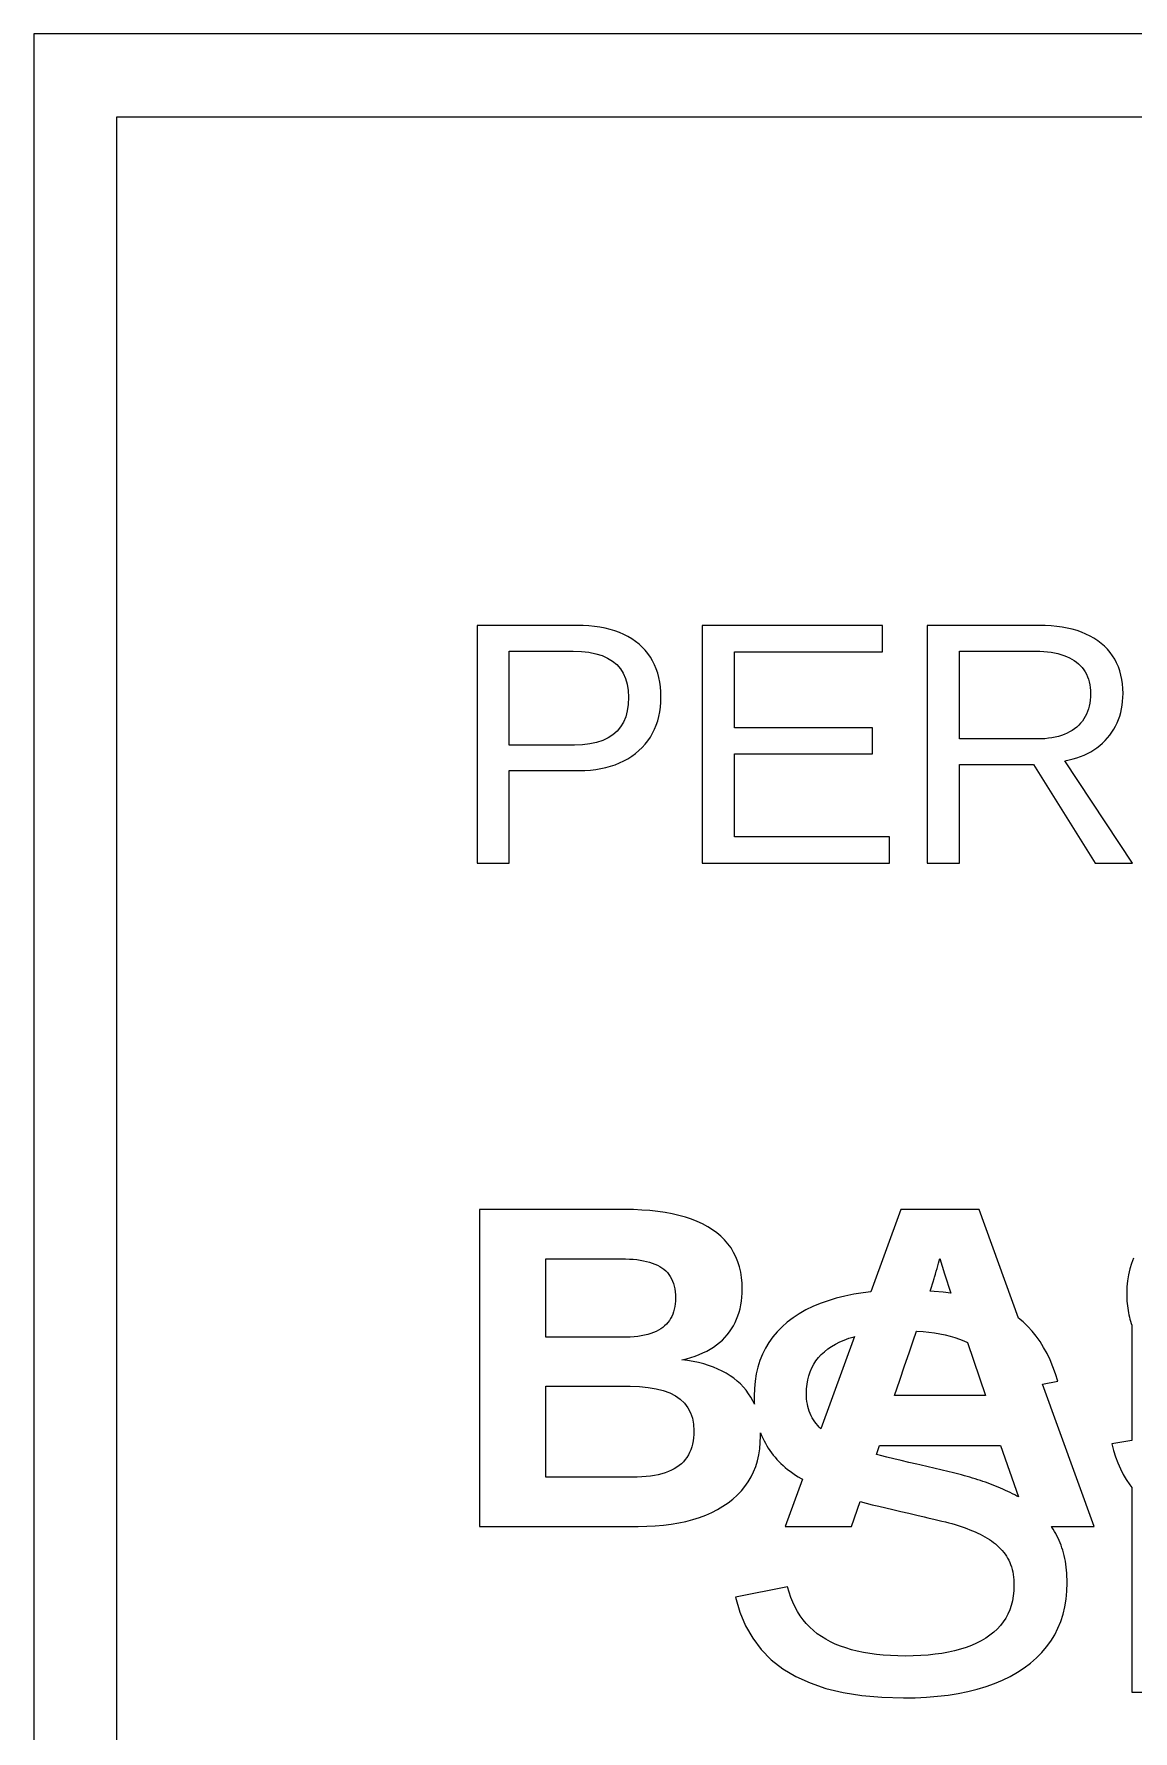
# Model space of a CAD drawing. Header units: metres. Extents: x -140 to 140, y -90 to 90.
# Drawn here: x 40 to 53.25, y -70.47 to -50 of the extents above; entities that cross this region are included whole.
import ezdxf

# ---------------------------------------------------------------- set-up
doc = ezdxf.new("R2010")
doc.units = ezdxf.units.M

msp = doc.modelspace()

# ---------------------------------------------------------------- linework, layer by layer
for p, q in [((70, -50), (40, -50)), ((40, -50), (40, -80)), ((41, -79), (41, -51)), ((41, -51), (70, -51)), ((46.5481, -57.1336), (45.3418, -57.1336)), ((45.3418, -57.1336), (45.3418, -60)), ((46.621, -57.1349), (46.5481, -57.1336)), ((46.6913, -57.1389), (46.621, -57.1349)), ((46.7591, -57.1456), (46.6913, -57.1389)), ((46.8242, -57.155), (46.7591, -57.1456)), ((46.8868, -57.167), (46.8242, -57.155)), ((46.9468, -57.1817), (46.8868, -57.167)), ((47.0043, -57.1991), (46.9468, -57.1817)), ((47.0591, -57.2191), (47.0043, -57.1991)), ((47.1114, -57.2418), (47.0591, -57.2191)), ((47.1611, -57.2672), (47.1114, -57.2418)), ((47.2082, -57.2953), (47.1611, -57.2672)), ((47.2528, -57.326), (47.2082, -57.2953)), ((50.2305, -57.1336), (48.0558, -57.1336)), ((48.0558, -57.1336), (48.0558, -60)), ((50.2305, -57.4509), (50.2305, -57.1336)), ((52.1186, -57.1336), (50.7698, -57.1336)), ((50.7698, -57.1336), (50.7698, -60)), ((52.1917, -57.1349), (52.1186, -57.1336)), ((52.2623, -57.1387), (52.1917, -57.1349)), ((52.3303, -57.1451), (52.2623, -57.1387)), ((52.3956, -57.1541), (52.3303, -57.1451)), ((52.4584, -57.1656), (52.3956, -57.1541)), ((52.5185, -57.1797), (52.4584, -57.1656)), ((52.576, -57.1964), (52.5185, -57.1797)), ((52.6309, -57.2156), (52.576, -57.1964)), ((52.6832, -57.2374), (52.6309, -57.2156)), ((52.7328, -57.2618), (52.6832, -57.2374)), ((52.7799, -57.2887), (52.7328, -57.2618)), ((52.8244, -57.3182), (52.7799, -57.2887)), ((45.7303, -58.5759), (45.7303, -57.4448)), ((45.7303, -57.4448), (46.5014, -57.4448)), ((46.5014, -57.4448), (46.6001, -57.4481)), ((46.6001, -57.4481), (46.6909, -57.458)), ((46.6909, -57.458), (46.7738, -57.4744)), ((46.7738, -57.4744), (46.8488, -57.4974)), ((46.8488, -57.4974), (46.9159, -57.527)), ((47.2948, -57.3594), (47.2528, -57.326)), ((47.3339, -57.3952), (47.2948, -57.3594)), ((47.3699, -57.4333), (47.3339, -57.3952)), ((47.4027, -57.4735), (47.3699, -57.4333)), ((47.4325, -57.5159), (47.4027, -57.4735)), ((48.4444, -58.3705), (48.4444, -57.4509)), ((48.4444, -57.4509), (50.2305, -57.4509)), ((51.1584, -58.5027), (51.1584, -57.4448)), ((51.1584, -57.4448), (52.0799, -57.4448)), ((52.0799, -57.4448), (52.1282, -57.4456)), ((52.1282, -57.4456), (52.1747, -57.4479)), ((52.1747, -57.4479), (52.2194, -57.4518)), ((52.2194, -57.4518), (52.2623, -57.4572)), ((52.2623, -57.4572), (52.3035, -57.4642)), ((52.3035, -57.4642), (52.3429, -57.4728)), ((52.3429, -57.4728), (52.3805, -57.4829)), ((52.3805, -57.4829), (52.4164, -57.4945)), ((52.4164, -57.4945), (52.4505, -57.5077)), ((52.4505, -57.5077), (52.4828, -57.5225)), ((52.8662, -57.3502), (52.8244, -57.3182)), ((52.9052, -57.3846), (52.8662, -57.3502)), ((52.941, -57.4209), (52.9052, -57.3846)), ((52.9738, -57.4593), (52.941, -57.4209)), ((53.0034, -57.4996), (52.9738, -57.4593)), ((53.0299, -57.542), (53.0034, -57.4996)), ((46.9159, -57.527), (46.9752, -57.5631)), ((46.9752, -57.5631), (47.0265, -57.6059)), ((47.0265, -57.6059), (47.0699, -57.6551)), ((47.0699, -57.6551), (47.1055, -57.711)), ((47.1055, -57.711), (47.1331, -57.7735)), ((47.4591, -57.5605), (47.4325, -57.5159)), ((47.4825, -57.6073), (47.4591, -57.5605)), ((47.5029, -57.6563), (47.4825, -57.6073)), ((47.5201, -57.7074), (47.5029, -57.6563)), ((47.5342, -57.7608), (47.5201, -57.7074)), ((52.4828, -57.5225), (52.5134, -57.5388)), ((52.5134, -57.5388), (52.5421, -57.5566)), ((52.5421, -57.5566), (52.5692, -57.576)), ((52.5692, -57.576), (52.5943, -57.5969)), ((52.5943, -57.5969), (52.6174, -57.6192)), ((52.6174, -57.6192), (52.6385, -57.6429)), ((52.6385, -57.6429), (52.6576, -57.6681)), ((52.6576, -57.6681), (52.6747, -57.6946)), ((52.6747, -57.6946), (52.6898, -57.7225)), ((53.0533, -57.5864), (53.0299, -57.542)), ((53.0735, -57.6328), (53.0533, -57.5864)), ((53.0907, -57.6812), (53.0735, -57.6328)), ((53.1047, -57.7316), (53.0907, -57.6812)), ((47.1331, -57.7735), (47.1528, -57.8425)), ((47.1528, -57.8425), (47.1647, -57.918)), ((47.1647, -57.918), (47.1686, -58.0002)), ((47.5452, -57.8163), (47.5342, -57.7608)), ((47.553, -57.8741), (47.5452, -57.8163)), ((47.5577, -57.934), (47.553, -57.8741)), ((52.6898, -57.7225), (52.7029, -57.7519)), ((52.7029, -57.7519), (52.7139, -57.7826)), ((52.7139, -57.7826), (52.723, -57.8148)), ((52.723, -57.8148), (52.73, -57.8483)), ((52.73, -57.8483), (52.735, -57.8833)), ((52.735, -57.8833), (52.7381, -57.9197)), ((52.7381, -57.9197), (52.739, -57.9575)), ((53.1156, -57.7841), (53.1047, -57.7316)), ((53.1234, -57.8385), (53.1156, -57.7841)), ((53.1281, -57.895), (53.1234, -57.8385)), ((53.1297, -57.9534), (53.1281, -57.895)), ((47.1648, -58.0854), (47.1532, -58.1637)), ((47.1686, -58.0002), (47.1648, -58.0854)), ((47.5451, -58.175), (47.5529, -58.1174)), ((47.5529, -58.1174), (47.5577, -58.0578)), ((47.5592, -57.9962), (47.5577, -57.934)), ((47.5577, -58.0578), (47.5592, -57.9962)), ((52.7232, -58.1056), (52.7142, -58.1392)), ((52.7301, -58.0706), (52.7232, -58.1056)), ((52.7351, -58.0343), (52.7301, -58.0706)), ((52.7381, -57.9966), (52.7351, -58.0343)), ((52.739, -57.9575), (52.7381, -57.9966)), ((53.112, -58.1404), (53.1197, -58.0954)), ((53.1197, -58.0954), (53.1252, -58.0493)), ((53.1252, -58.0493), (53.1286, -58.002)), ((53.1286, -58.002), (53.1297, -57.9534)), ((47.107, -58.3), (47.0723, -58.3579)), ((47.134, -58.2353), (47.107, -58.3)), ((47.1532, -58.1637), (47.134, -58.2353)), ((47.5027, -58.3362), (47.52, -58.2845)), ((47.52, -58.2845), (47.5341, -58.2307)), ((47.5341, -58.2307), (47.5451, -58.175)), ((52.6189, -58.3124), (52.596, -58.3365)), ((52.6397, -58.287), (52.6189, -58.3124)), ((52.6586, -58.2601), (52.6397, -58.287)), ((52.6755, -58.2319), (52.6586, -58.2601)), ((52.6904, -58.2024), (52.6755, -58.2319)), ((52.7033, -58.1715), (52.6904, -58.2024)), ((52.7142, -58.1392), (52.7033, -58.1715)), ((53.0404, -58.3469), (53.0592, -58.308)), ((53.0592, -58.308), (53.0757, -58.2679)), ((53.0757, -58.2679), (53.09, -58.2266)), ((53.09, -58.2266), (53.1021, -58.1841)), ((53.1021, -58.1841), (53.112, -58.1404)), ((46.8566, -58.5214), (46.7834, -58.5453)), ((46.9221, -58.4908), (46.8566, -58.5214)), ((46.9799, -58.4533), (46.9221, -58.4908)), ((47.03, -58.409), (46.9799, -58.4533)), ((47.0723, -58.3579), (47.03, -58.409)), ((47.3691, -58.5653), (47.4021, -58.5234)), ((47.4021, -58.5234), (47.432, -58.4796)), ((47.432, -58.4796), (47.4587, -58.4337)), ((47.4587, -58.4337), (47.4823, -58.386)), ((47.4823, -58.386), (47.5027, -58.3362)), ((50.1084, -58.3705), (48.4444, -58.3705)), ((50.1084, -58.6838), (50.1084, -58.3705)), ((52.0962, -58.5027), (51.1584, -58.5027)), ((52.1426, -58.5019), (52.0962, -58.5027)), ((52.1874, -58.4993), (52.1426, -58.5019)), ((52.2305, -58.4951), (52.1874, -58.4993)), ((52.272, -58.4891), (52.2305, -58.4951)), ((52.3119, -58.4815), (52.272, -58.4891)), ((52.3501, -58.4722), (52.3119, -58.4815)), ((52.3866, -58.4611), (52.3501, -58.4722)), ((52.4215, -58.4484), (52.3866, -58.4611)), ((52.4547, -58.434), (52.4215, -58.4484)), ((52.4863, -58.4178), (52.4547, -58.434)), ((52.5163, -58.4), (52.4863, -58.4178)), ((52.5446, -58.3805), (52.5163, -58.4)), ((52.5712, -58.3593), (52.5446, -58.3805)), ((52.596, -58.3365), (52.5712, -58.3593)), ((52.8829, -58.5537), (52.914, -58.523)), ((52.914, -58.523), (52.9435, -58.4905)), ((52.9435, -58.4905), (52.971, -58.4564)), ((52.971, -58.4564), (52.9964, -58.4211)), ((52.9964, -58.4211), (53.0195, -58.3846)), ((53.0195, -58.3846), (53.0404, -58.3469)), ((46.5176, -58.5759), (45.7303, -58.5759)), ((46.6139, -58.5725), (46.5176, -58.5759)), ((46.7025, -58.5623), (46.6139, -58.5725)), ((46.7834, -58.5453), (46.7025, -58.5623)), ((47.1124, -58.7681), (47.1611, -58.7411)), ((47.1611, -58.7411), (47.2076, -58.7113)), ((47.2076, -58.7113), (47.2518, -58.6786)), ((47.2518, -58.6786), (47.2937, -58.6431)), ((47.2937, -58.6431), (47.333, -58.6052)), ((47.333, -58.6052), (47.3691, -58.5653)), ((48.4444, -59.6826), (48.4444, -58.6838)), ((48.4444, -58.6838), (50.1084, -58.6838)), ((52.5273, -58.7438), (52.5735, -58.7303)), ((52.5735, -58.7303), (52.618, -58.7149)), ((52.618, -58.7149), (52.6609, -58.6976)), ((52.6609, -58.6976), (52.702, -58.6783)), ((52.702, -58.6783), (52.7416, -58.6572)), ((52.7416, -58.6572), (52.7794, -58.6342)), ((52.7794, -58.6342), (52.8156, -58.6092)), ((52.8156, -58.6092), (52.8501, -58.5824)), ((52.8501, -58.5824), (52.8829, -58.5537)), ((45.7303, -58.8831), (46.5726, -58.8831)), ((45.7303, -60), (45.7303, -58.8831)), ((46.5726, -58.8831), (46.6415, -58.8817)), ((46.6415, -58.8817), (46.7083, -58.8775)), ((46.7083, -58.8775), (46.7728, -58.8703)), ((46.7728, -58.8703), (46.835, -58.8604)), ((46.835, -58.8604), (46.895, -58.8476)), ((46.895, -58.8476), (46.9527, -58.832)), ((46.9527, -58.832), (47.0082, -58.8135)), ((47.0082, -58.8135), (47.0614, -58.7922)), ((47.0614, -58.7922), (47.1124, -58.7681)), ((51.1584, -58.8099), (52.0514, -58.8099)), ((51.1584, -60), (51.1584, -58.8099)), ((52.0514, -58.8099), (52.796, -60)), ((52.4298, -58.7652), (52.4794, -58.7554)), ((53.2436, -60), (52.4298, -58.7652)), ((52.4794, -58.7554), (52.5273, -58.7438)), ((50.3139, -59.6826), (48.4444, -59.6826)), ((50.3139, -60), (50.3139, -59.6826)), ((45.3418, -60), (45.7303, -60)), ((48.0558, -60), (50.3139, -60)), ((50.7698, -60), (51.1584, -60)), ((52.796, -60), (53.2436, -60)), ((47.1212, -64.1781), (45.3716, -64.1781)), ((45.3716, -64.1781), (45.3716, -68)), ((47.2268, -64.1795), (47.1212, -64.1781)), ((47.3284, -64.1838), (47.2268, -64.1795)), ((47.426, -64.191), (47.3284, -64.1838)), ((47.5196, -64.2011), (47.426, -64.191)), ((47.6091, -64.214), (47.5196, -64.2011)), ((47.6946, -64.2298), (47.6091, -64.214)), ((47.7761, -64.2485), (47.6946, -64.2298)), ((47.8536, -64.27), (47.7761, -64.2485)), ((50.4506, -64.1781), (50.0879, -65.1722)), ((51.3945, -64.1781), (50.4506, -64.1781)), ((51.8707, -65.4886), (51.3945, -64.1781)), ((47.927, -64.2945), (47.8536, -64.27)), ((47.9964, -64.3218), (47.927, -64.2945)), ((48.0618, -64.3519), (47.9964, -64.3218)), ((48.1231, -64.385), (48.0618, -64.3519)), ((48.1804, -64.4209), (48.1231, -64.385)), ((48.2336, -64.4596), (48.1804, -64.4209)), ((48.2825, -64.5011), (48.2336, -64.4596)), ((48.3271, -64.5453), (48.2825, -64.5011)), ((48.3675, -64.5922), (48.3271, -64.5453)), ((48.4037, -64.6419), (48.3675, -64.5922)), ((48.4356, -64.6944), (48.4037, -64.6419)), ((46.1718, -65.7188), (46.1718, -64.7721)), ((46.1718, -64.7721), (47.0832, -64.7721)), ((47.0832, -64.7721), (47.1319, -64.7728)), ((47.1319, -64.7728), (47.1788, -64.7747)), ((47.1788, -64.7747), (47.2237, -64.7779)), ((47.2237, -64.7779), (47.2668, -64.7824)), ((47.2668, -64.7824), (47.308, -64.7882)), ((47.308, -64.7882), (47.3474, -64.7952)), ((47.3474, -64.7952), (47.3848, -64.8036)), ((47.3848, -64.8036), (47.4204, -64.8132)), ((47.4204, -64.8132), (47.4541, -64.8241)), ((47.4541, -64.8241), (47.4859, -64.8363)), ((47.4859, -64.8363), (47.5158, -64.8498)), ((47.5158, -64.8498), (47.5439, -64.8646)), ((47.5439, -64.8646), (47.5701, -64.8806)), ((47.5701, -64.8806), (47.5943, -64.8982)), ((48.4632, -64.7496), (48.4356, -64.6944)), ((48.4866, -64.8075), (48.4632, -64.7496)), ((48.5058, -64.8682), (48.4866, -64.8075)), ((48.5206, -64.9316), (48.5058, -64.8682)), ((50.8885, -64.889), (50.8977, -64.8571)), ((50.8977, -64.8571), (50.9063, -64.8264)), ((50.9063, -64.8264), (50.9225, -64.7667)), ((50.9225, -64.7667), (50.9795, -64.9539)), ((53.2327, -64.8272), (53.2119, -64.894)), ((53.258, -64.7633), (53.2327, -64.8272)), ((47.5943, -64.8982), (47.6167, -64.9176)), ((47.6167, -64.9176), (47.6371, -64.9387)), ((47.6371, -64.9387), (47.6555, -64.9615)), ((47.6555, -64.9615), (47.672, -64.9862)), ((47.672, -64.9862), (47.6866, -65.0126)), ((47.6866, -65.0126), (47.6992, -65.0407)), ((47.6992, -65.0407), (47.7099, -65.0707)), ((47.7099, -65.0707), (47.7187, -65.1024)), ((48.5313, -64.9978), (48.5206, -64.9316)), ((48.5377, -65.0667), (48.5313, -64.9978)), ((48.5398, -65.1383), (48.5377, -65.0667)), ((50.8202, -65.1138), (50.833, -65.0746)), ((50.833, -65.0746), (50.8412, -65.0488)), ((50.8412, -65.0488), (50.8526, -65.0111)), ((50.8526, -65.0111), (50.8581, -64.9927)), ((50.8581, -64.9927), (50.8688, -64.9568)), ((50.8688, -64.9568), (50.8789, -64.9223)), ((50.8789, -64.9223), (50.8885, -64.889)), ((50.9795, -64.9539), (51.0531, -65.1867)), ((53.1843, -65.0362), (53.1774, -65.1116)), ((53.1958, -64.9637), (53.1843, -65.0362)), ((53.2119, -64.894), (53.1958, -64.9637)), ((47.7187, -65.1024), (47.7254, -65.1358)), ((47.7254, -65.1358), (47.7303, -65.1711)), ((47.7303, -65.1711), (47.7332, -65.2081)), ((47.7333, -65.2824), (47.7306, -65.3166)), ((47.7332, -65.2081), (47.7342, -65.2468)), ((47.7342, -65.2468), (47.7333, -65.2824)), ((48.5227, -65.329), (48.5302, -65.2831)), ((48.5302, -65.2831), (48.5355, -65.2361)), ((48.5355, -65.2361), (48.5387, -65.1878)), ((48.5387, -65.1878), (48.5398, -65.1383)), ((49.5732, -65.2773), (49.4793, -65.3107)), ((49.6718, -65.2478), (49.5732, -65.2773)), ((49.7752, -65.2222), (49.6718, -65.2478)), ((49.8834, -65.2006), (49.7752, -65.2222)), ((49.9964, -65.1829), (49.8834, -65.2006)), ((50.0879, -65.1722), (49.9964, -65.1829)), ((50.8044, -65.1616), (50.8202, -65.1138)), ((50.8516, -65.1647), (50.8044, -65.1616)), ((50.9609, -65.175), (50.8516, -65.1647)), ((51.0531, -65.1867), (50.9609, -65.175)), ((53.1774, -65.1116), (53.1751, -65.1898)), ((53.1751, -65.1898), (53.1754, -65.2209)), ((53.1754, -65.2209), (53.1763, -65.2514)), ((53.1763, -65.2514), (53.1779, -65.2813)), ((53.1779, -65.2813), (53.1801, -65.3107)), ((47.6761, -65.4926), (47.6607, -65.517)), ((47.6897, -65.4668), (47.6761, -65.4926)), ((47.7015, -65.4395), (47.6897, -65.4668)), ((47.7115, -65.4109), (47.7015, -65.4395)), ((47.7197, -65.3809), (47.7115, -65.4109)), ((47.726, -65.3494), (47.7197, -65.3809)), ((47.7306, -65.3166), (47.726, -65.3494)), ((48.4715, -65.5004), (48.4875, -65.4594)), ((48.4875, -65.4594), (48.5014, -65.4171)), ((48.5014, -65.4171), (48.5131, -65.3737)), ((48.5131, -65.3737), (48.5227, -65.329)), ((49.152, -65.4837), (49.0825, -65.5365)), ((49.2266, -65.4346), (49.152, -65.4837)), ((49.3061, -65.3893), (49.2266, -65.4346)), ((49.3903, -65.348), (49.3061, -65.3893)), ((49.4793, -65.3107), (49.3903, -65.348)), ((51.9258, -65.5344), (51.8707, -65.4886)), ((53.1801, -65.3107), (53.1829, -65.3395)), ((53.1829, -65.3395), (53.1864, -65.3678)), ((53.1864, -65.3678), (53.1904, -65.3956)), ((53.1904, -65.3956), (53.1951, -65.4228)), ((53.1951, -65.4228), (53.2004, -65.4494)), ((53.2004, -65.4494), (53.2064, -65.4755)), ((53.2064, -65.4755), (53.213, -65.5011)), ((47.3219, -65.7014), (47.2797, -65.7076)), ((47.362, -65.6937), (47.3219, -65.7014)), ((47.3999, -65.6846), (47.362, -65.6937)), ((47.4355, -65.6741), (47.3999, -65.6846)), ((47.469, -65.6622), (47.4355, -65.6741)), ((47.5003, -65.649), (47.469, -65.6622)), ((47.5294, -65.6343), (47.5003, -65.649)), ((47.5562, -65.6183), (47.5294, -65.6343)), ((47.5809, -65.6008), (47.5562, -65.6183)), ((47.6036, -65.582), (47.5809, -65.6008)), ((47.6245, -65.5617), (47.6036, -65.582)), ((47.6435, -65.5401), (47.6245, -65.5617)), ((47.6607, -65.517), (47.6435, -65.5401)), ((48.3305, -65.7212), (48.3594, -65.6876)), ((48.3594, -65.6876), (48.3861, -65.6526)), ((48.3861, -65.6526), (48.4106, -65.6163)), ((48.4106, -65.6163), (48.433, -65.5789)), ((48.433, -65.5789), (48.4533, -65.5403)), ((48.4533, -65.5403), (48.4715, -65.5004)), ((48.9603, -65.652), (48.9075, -65.7148)), ((49.0186, -65.5926), (48.9603, -65.652)), ((49.0825, -65.5365), (49.0186, -65.5926)), ((50.6014, -65.7598), (50.6411, -65.6436)), ((50.6411, -65.6436), (50.6449, -65.6437)), ((50.6449, -65.6437), (50.7185, -65.6488)), ((50.7185, -65.6488), (50.7894, -65.6559)), ((50.7894, -65.6559), (50.8577, -65.665)), ((50.8577, -65.665), (50.9232, -65.6761)), ((50.9232, -65.6761), (50.9861, -65.6893)), ((50.9861, -65.6893), (51.0462, -65.7045)), ((51.9813, -65.5872), (51.9258, -65.5344)), ((52.0339, -65.6443), (51.9813, -65.5872)), ((52.0833, -65.7054), (52.0339, -65.6443)), ((53.213, -65.5011), (53.2201, -65.5261)), ((53.2201, -65.5261), (53.228, -65.5506)), ((53.228, -65.5506), (53.2363, -65.5744)), ((53.2363, -65.5744), (53.2363, -66.9649)), ((47.0886, -65.7188), (46.1718, -65.7188)), ((47.1397, -65.7181), (47.0886, -65.7188)), ((47.1886, -65.716), (47.1397, -65.7181)), ((47.2352, -65.7125), (47.1886, -65.716)), ((47.2797, -65.7076), (47.2352, -65.7125)), ((48.066, -65.9081), (48.1105, -65.8865)), ((48.1105, -65.8865), (48.1528, -65.8633)), ((48.1528, -65.8633), (48.1928, -65.8383)), ((48.1928, -65.8383), (48.2306, -65.8116)), ((48.2306, -65.8116), (48.2661, -65.7832)), ((48.2661, -65.7832), (48.2994, -65.753)), ((48.2994, -65.753), (48.3305, -65.7212)), ((48.8185, -65.8504), (48.7824, -65.9231)), ((48.8602, -65.7809), (48.8185, -65.8504)), ((48.9075, -65.7148), (48.8602, -65.7809)), ((49.8916, -65.7104), (49.4863, -66.8213)), ((49.4916, -65.9271), (49.5291, -65.8924)), ((49.5291, -65.8924), (49.5702, -65.8599)), ((49.5702, -65.8599), (49.6148, -65.8296)), ((49.6148, -65.8296), (49.6628, -65.8015)), ((49.6628, -65.8015), (49.7141, -65.7756)), ((49.7141, -65.7756), (49.7685, -65.752)), ((49.7685, -65.752), (49.8262, -65.7307)), ((49.8262, -65.7307), (49.8871, -65.7116)), ((49.8871, -65.7116), (49.8916, -65.7104)), ((50.4972, -66.064), (50.5516, -65.9052)), ((50.5516, -65.9052), (50.6014, -65.7598)), ((51.0462, -65.7045), (51.1037, -65.7217)), ((51.1037, -65.7217), (51.1585, -65.741)), ((51.1585, -65.741), (51.2106, -65.7623)), ((51.2106, -65.7623), (51.254, -65.7827)), ((51.254, -65.7827), (51.4732, -66.4213)), ((52.1298, -65.7708), (52.0833, -65.7054)), ((52.1731, -65.8403), (52.1298, -65.7708)), ((52.2135, -65.9139), (52.1731, -65.8403)), ((47.8102, -65.9901), (47.8658, -65.9771)), ((47.8802, -65.9995), (47.8102, -65.9901)), ((47.8658, -65.9771), (47.9192, -65.9624)), ((47.9476, -66.0111), (47.8802, -65.9995)), ((47.9192, -65.9624), (47.9704, -65.946)), ((48.0125, -66.0248), (47.9476, -66.0111)), ((47.9704, -65.946), (48.0193, -65.9279)), ((48.0747, -66.0408), (48.0125, -66.0248)), ((48.0193, -65.9279), (48.066, -65.9081)), ((48.1342, -66.0589), (48.0747, -66.0408)), ((48.1912, -66.0791), (48.1342, -66.0589)), ((48.2456, -66.1015), (48.1912, -66.0791)), ((48.2973, -66.1261), (48.2456, -66.1015)), ((48.7269, -66.0786), (48.7074, -66.1614)), ((48.7519, -65.9992), (48.7269, -66.0786)), ((48.7824, -65.9231), (48.7519, -65.9992)), ((49.3577, -66.1339), (49.3773, -66.0881)), ((49.3773, -66.0881), (49.4005, -66.0445)), ((49.4005, -66.0445), (49.4273, -66.0032)), ((49.4273, -66.0032), (49.4577, -65.9641)), ((49.4577, -65.9641), (49.4916, -65.9271)), ((50.4382, -66.236), (50.4972, -66.064)), ((52.2507, -65.9917), (52.2135, -65.9139)), ((52.285, -66.0736), (52.2507, -65.9917)), ((52.3162, -66.1597), (52.285, -66.0736)), ((46.1718, -67.406), (46.1718, -66.3101)), ((46.1718, -66.3101), (47.1863, -66.3101)), ((47.1863, -66.3101), (47.3002, -66.3133)), ((47.3002, -66.3133), (47.4051, -66.3228)), ((48.3464, -66.1529), (48.2973, -66.1261)), ((48.3929, -66.1819), (48.3464, -66.1529)), ((48.4368, -66.213), (48.3929, -66.1819)), ((48.4781, -66.2462), (48.4368, -66.213)), ((48.5168, -66.2816), (48.4781, -66.2462)), ((48.5527, -66.3191), (48.5168, -66.2816)), ((48.6935, -66.2475), (48.6852, -66.3369)), ((48.7074, -66.1614), (48.6935, -66.2475)), ((49.3148, -66.339), (49.3202, -66.2844)), ((49.3202, -66.2844), (49.3291, -66.232)), ((49.3291, -66.232), (49.3416, -66.1818)), ((49.3416, -66.1818), (49.3577, -66.1339)), ((50.3746, -66.4213), (50.4382, -66.236)), ((52.1592, -66.2825), (52.3443, -66.25)), ((52.7833, -68), (52.1592, -66.2825)), ((52.3443, -66.25), (52.3162, -66.1597)), ((47.4051, -66.3228), (47.5008, -66.3387)), ((47.5008, -66.3387), (47.5874, -66.361)), ((47.5874, -66.361), (47.6649, -66.3896)), ((47.6649, -66.3896), (47.7333, -66.4245)), ((47.7333, -66.4245), (47.7925, -66.4659)), ((47.7925, -66.4659), (47.8427, -66.5135)), ((47.8427, -66.5135), (47.8837, -66.5676)), ((48.5857, -66.3583), (48.5527, -66.3191)), ((48.6159, -66.3993), (48.5857, -66.3583)), ((48.6432, -66.4422), (48.6159, -66.3993)), ((48.6676, -66.4869), (48.6432, -66.4422)), ((48.6855, -66.5256), (48.6676, -66.4869)), ((48.6852, -66.3369), (48.6824, -66.4297)), ((48.6824, -66.4297), (48.6829, -66.4705)), ((48.6829, -66.4705), (48.6845, -66.5107)), ((48.6845, -66.5107), (48.6855, -66.5256)), ((49.313, -66.3958), (49.3148, -66.339)), ((49.3137, -66.4292), (49.313, -66.3958)), ((49.3158, -66.4618), (49.3137, -66.4292)), ((49.3193, -66.4934), (49.3158, -66.4618)), ((49.3241, -66.5242), (49.3193, -66.4934)), ((51.4732, -66.4213), (50.3746, -66.4213)), ((47.8837, -66.5676), (47.9156, -66.6279)), ((47.9156, -66.6279), (47.9384, -66.6947)), ((47.9384, -66.6947), (47.9521, -66.7678)), ((49.3303, -66.554), (49.3241, -66.5242)), ((49.338, -66.5829), (49.3303, -66.554)), ((49.347, -66.611), (49.338, -66.5829)), ((49.3573, -66.6381), (49.347, -66.611)), ((49.3691, -66.6644), (49.3573, -66.6381)), ((49.3822, -66.6897), (49.3691, -66.6644)), ((49.3968, -66.7141), (49.3822, -66.6897)), ((49.4127, -66.7376), (49.3968, -66.7141)), ((47.9521, -66.7678), (47.9566, -66.8472)), ((47.9556, -66.8894), (47.9524, -66.9299)), ((47.9566, -66.8472), (47.9556, -66.8894)), ((48.7572, -66.9883), (48.7595, -66.9096)), ((48.7595, -66.9096), (48.7586, -66.8712)), ((48.7586, -66.8712), (48.759, -66.8722)), ((48.759, -66.8722), (48.7722, -66.9044)), ((48.7722, -66.9044), (48.7865, -66.9359)), ((49.43, -66.7603), (49.4127, -66.7376)), ((49.4486, -66.7822), (49.43, -66.7603)), ((49.4684, -66.8036), (49.4486, -66.7822)), ((49.4863, -66.8213), (49.4684, -66.8036)), ((47.9051, -67.1076), (47.8893, -67.1382)), ((47.9188, -67.0753), (47.9051, -67.1076)), ((47.9303, -67.0414), (47.9188, -67.0753)), ((47.9398, -67.0059), (47.9303, -67.0414)), ((47.9472, -66.9687), (47.9398, -67.0059)), ((47.9524, -66.9299), (47.9472, -66.9687)), ((48.7387, -67.1374), (48.7503, -67.0642)), ((48.7503, -67.0642), (48.7572, -66.9883)), ((48.7865, -66.9359), (48.8018, -66.9668)), ((48.8018, -66.9668), (48.818, -66.9971)), ((48.818, -66.9971), (48.8351, -67.0267)), ((48.8351, -67.0267), (48.8531, -67.0557)), ((48.8531, -67.0557), (48.8722, -67.0841)), ((48.8722, -67.0841), (48.8921, -67.1119)), ((48.8921, -67.1119), (48.913, -67.1391)), ((50.1578, -67.1324), (50.1956, -67.0235)), ((50.2043, -67.1448), (50.1578, -67.1324)), ((50.1956, -67.0235), (51.6522, -67.0235)), ((51.6522, -67.0235), (51.8679, -67.6447)), ((53.2363, -66.9649), (52.996, -67.0045)), ((52.996, -67.0045), (53.0162, -67.0843)), ((53.0162, -67.0843), (53.0398, -67.1609)), ((47.65, -67.339), (47.6116, -67.3531)), ((47.6859, -67.3233), (47.65, -67.339)), ((47.7194, -67.306), (47.6859, -67.3233)), ((47.7504, -67.287), (47.7194, -67.306)), ((47.7789, -67.2663), (47.7504, -67.287)), ((47.8052, -67.244), (47.7789, -67.2663)), ((47.8294, -67.22), (47.8052, -67.244)), ((47.8515, -67.1944), (47.8294, -67.22)), ((47.8715, -67.1671), (47.8515, -67.1944)), ((47.8893, -67.1382), (47.8715, -67.1671)), ((48.6763, -67.34), (48.7017, -67.2753)), ((48.7017, -67.2753), (48.7225, -67.2077)), ((48.7225, -67.2077), (48.7387, -67.1374)), ((48.913, -67.1391), (48.9348, -67.1656)), ((48.9348, -67.1656), (48.9576, -67.1915)), ((48.9576, -67.1915), (48.9814, -67.2168)), ((48.9814, -67.2168), (49.006, -67.2415)), ((49.006, -67.2415), (49.0316, -67.2655)), ((49.0316, -67.2655), (49.0585, -67.2891)), ((49.0585, -67.2891), (49.0867, -67.3123)), ((49.0867, -67.3123), (49.1165, -67.3352)), ((49.1165, -67.3352), (49.1477, -67.3577)), ((50.2822, -67.1648), (50.2043, -67.1448)), ((50.3653, -67.1853), (50.2822, -67.1648)), ((50.4536, -67.2064), (50.3653, -67.1853)), ((50.547, -67.228), (50.4536, -67.2064)), ((50.6456, -67.2502), (50.547, -67.228)), ((50.6795, -67.258), (50.6456, -67.2502)), ((50.781, -67.2817), (50.6795, -67.258)), ((50.8486, -67.2975), (50.781, -67.2817)), ((50.9499, -67.3214), (50.8486, -67.2975)), ((51.0173, -67.3375), (50.9499, -67.3214)), ((51.0846, -67.3536), (51.0173, -67.3375)), ((53.0398, -67.1609), (53.067, -67.2343)), ((53.067, -67.2343), (53.0977, -67.3046)), ((53.0977, -67.3046), (53.132, -67.3717)), ((47.2161, -67.406), (46.1718, -67.406)), ((47.2741, -67.4051), (47.2161, -67.406)), ((47.3297, -67.4027), (47.2741, -67.4051)), ((47.3828, -67.3985), (47.3297, -67.4027)), ((47.4335, -67.3927), (47.3828, -67.3985)), ((47.4817, -67.3853), (47.4335, -67.3927)), ((47.5275, -67.3762), (47.4817, -67.3853)), ((47.5707, -67.3655), (47.5275, -67.3762)), ((47.6116, -67.3531), (47.5707, -67.3655)), ((48.5284, -67.5712), (48.5723, -67.5176)), ((48.5723, -67.5176), (48.6116, -67.4612)), ((48.6116, -67.4612), (48.6463, -67.402)), ((48.6463, -67.402), (48.6763, -67.34)), ((49.2638, -67.4311), (49.0563, -68)), ((49.1477, -67.3577), (49.1804, -67.3799)), ((49.1804, -67.3799), (49.2145, -67.4018)), ((49.2145, -67.4018), (49.2501, -67.4233)), ((49.2501, -67.4233), (49.2638, -67.4311)), ((51.1182, -67.3618), (51.0846, -67.3536)), ((51.1515, -67.3703), (51.1182, -67.3618)), ((51.1846, -67.379), (51.1515, -67.3703)), ((51.2175, -67.3879), (51.1846, -67.379)), ((51.2501, -67.397), (51.2175, -67.3879)), ((51.2825, -67.4064), (51.2501, -67.397)), ((51.3148, -67.4161), (51.2825, -67.4064)), ((51.3468, -67.426), (51.3148, -67.4161)), ((51.3785, -67.4361), (51.3468, -67.426)), ((51.4101, -67.4465), (51.3785, -67.4361)), ((51.4414, -67.4571), (51.4101, -67.4465)), ((51.4725, -67.468), (51.4414, -67.4571)), ((51.5034, -67.4791), (51.4725, -67.468)), ((51.534, -67.4904), (51.5034, -67.4791)), ((51.5643, -67.5021), (51.534, -67.4904)), ((51.5944, -67.5141), (51.5643, -67.5021)), ((51.6241, -67.5263), (51.5944, -67.5141)), ((51.6535, -67.5389), (51.6241, -67.5263)), ((51.6826, -67.5518), (51.6535, -67.5389)), ((53.132, -67.3717), (53.1698, -67.4356)), ((53.1698, -67.4356), (53.2111, -67.4963)), ((53.2111, -67.4963), (53.2363, -67.5286)), ((53.2363, -67.5286), (53.2363, -70)), ((48.307, -67.7573), (48.3689, -67.7152)), ((48.3689, -67.7152), (48.4267, -67.67)), ((48.4267, -67.67), (48.4799, -67.622)), ((48.4799, -67.622), (48.5284, -67.5712)), ((49.8565, -68), (49.9607, -67.7001)), ((49.9607, -67.7001), (50.0314, -67.7189)), ((50.0314, -67.7189), (50.1072, -67.7382)), ((50.1072, -67.7382), (50.1862, -67.7575)), ((51.7115, -67.5649), (51.6826, -67.5518)), ((51.74, -67.5784), (51.7115, -67.5649)), ((51.7682, -67.5922), (51.74, -67.5784)), ((51.7961, -67.6063), (51.7682, -67.5922)), ((51.8237, -67.6207), (51.7961, -67.6063)), ((51.851, -67.6353), (51.8237, -67.6207)), ((51.8679, -67.6447), (51.851, -67.6353)), ((47.7731, -67.9579), (47.8602, -67.9393)), ((47.8602, -67.9393), (47.9436, -67.9174)), ((47.9436, -67.9174), (48.0235, -67.8922)), ((48.0235, -67.8922), (48.0998, -67.8635)), ((48.0998, -67.8635), (48.1725, -67.8315)), ((48.1725, -67.8315), (48.2415, -67.7961)), ((48.2415, -67.7961), (48.307, -67.7573)), ((50.1862, -67.7575), (50.2685, -67.7768)), ((50.2685, -67.7768), (50.354, -67.7961)), ((50.354, -67.7961), (50.4528, -67.8188)), ((50.4528, -67.8188), (50.5488, -67.841)), ((50.5488, -67.841), (50.6422, -67.8628)), ((50.6422, -67.8628), (50.7328, -67.8841)), ((50.7328, -67.8841), (50.7771, -67.8945)), ((50.7771, -67.8945), (50.8636, -67.9151)), ((50.8636, -67.9151), (50.9473, -67.9352)), ((50.9473, -67.9352), (50.9881, -67.9453)), ((50.9881, -67.9453), (51.028, -67.9557)), ((45.3716, -68), (47.2839, -68)), ((47.2839, -68), (47.3889, -67.9983)), ((47.3889, -67.9983), (47.4904, -67.9933)), ((47.4904, -67.9933), (47.5882, -67.9848)), ((47.5882, -67.9848), (47.6825, -67.973)), ((47.6825, -67.973), (47.7731, -67.9579)), ((49.0563, -68), (49.8565, -68)), ((51.028, -67.9557), (51.067, -67.9665)), ((51.067, -67.9665), (51.1051, -67.9777)), ((51.1051, -67.9777), (51.1423, -67.9892)), ((51.1423, -67.9892), (51.1787, -68.0011)), ((51.1787, -68.0011), (51.2142, -68.0134)), ((51.2142, -68.0134), (51.2487, -68.026)), ((51.2487, -68.026), (51.2825, -68.039)), ((51.2825, -68.039), (51.3153, -68.0523)), ((51.3153, -68.0523), (51.3472, -68.066)), ((51.3472, -68.066), (51.3783, -68.0801)), ((51.3783, -68.0801), (51.4084, -68.0945)), ((51.4084, -68.0945), (51.4377, -68.1094)), ((51.4377, -68.1094), (51.4659, -68.1249)), ((51.4659, -68.1249), (51.4931, -68.141)), ((51.4931, -68.141), (51.5192, -68.1577)), ((51.5192, -68.1577), (51.5443, -68.175)), ((52.2724, -68.0081), (52.2668, -68)), ((52.2668, -68), (52.7833, -68)), ((52.2886, -68.0333), (52.2724, -68.0081)), ((52.3041, -68.0592), (52.2886, -68.0333)), ((52.3189, -68.0856), (52.3041, -68.0592)), ((52.3331, -68.1126), (52.3189, -68.0856)), ((52.3467, -68.1402), (52.3331, -68.1126)), ((52.3595, -68.1685), (52.3467, -68.1402)), ((51.5443, -68.175), (51.5685, -68.1929)), ((51.5685, -68.1929), (51.5915, -68.2115)), ((51.5915, -68.2115), (51.6136, -68.2306)), ((51.6136, -68.2306), (51.6346, -68.2503)), ((51.6346, -68.2503), (51.6546, -68.2706)), ((51.6546, -68.2706), (51.6736, -68.2915)), ((51.6736, -68.2915), (51.6916, -68.3131)), ((51.6916, -68.3131), (51.7085, -68.3352)), ((51.7085, -68.3352), (51.7243, -68.3582)), ((51.7243, -68.3582), (51.7389, -68.3822)), ((52.3717, -68.1973), (52.3595, -68.1685)), ((52.3833, -68.2267), (52.3717, -68.1973)), ((52.3941, -68.2568), (52.3833, -68.2267)), ((52.404, -68.2878), (52.3941, -68.2568)), ((52.4131, -68.3195), (52.404, -68.2878)), ((52.4212, -68.3521), (52.4131, -68.3195)), ((52.4286, -68.3854), (52.4212, -68.3521)), ((51.7389, -68.3822), (51.7522, -68.4072)), ((51.7522, -68.4072), (51.7642, -68.4333)), ((51.7642, -68.4333), (51.7749, -68.4604)), ((51.7749, -68.4604), (51.7844, -68.4886)), ((51.7844, -68.4886), (51.7926, -68.5178)), ((51.7926, -68.5178), (51.7995, -68.548)), ((51.7995, -68.548), (51.8052, -68.5793)), ((52.4351, -68.4195), (52.4286, -68.3854)), ((52.4407, -68.4545), (52.4351, -68.4195)), ((52.4454, -68.4902), (52.4407, -68.4545)), ((52.4493, -68.5268), (52.4454, -68.4902)), ((52.4523, -68.5642), (52.4493, -68.5268)), ((52.4545, -68.6023), (52.4523, -68.5642)), ((49.0859, -68.7285), (48.4586, -68.854)), ((49.104, -68.7934), (49.0859, -68.7285)), ((51.8052, -68.5793), (51.8097, -68.6117)), ((51.8097, -68.6117), (51.8128, -68.6451)), ((51.8128, -68.6451), (51.8147, -68.6795)), ((51.8153, -68.715), (51.8133, -68.7779)), ((51.8147, -68.6795), (51.8153, -68.715)), ((52.4531, -68.781), (52.4562, -68.6811)), ((52.4558, -68.6413), (52.4545, -68.6023)), ((52.4562, -68.6811), (52.4558, -68.6413)), ((48.4586, -68.854), (48.5101, -69.0335)), ((49.1251, -68.8556), (49.104, -68.7934)), ((49.149, -68.9151), (49.1251, -68.8556)), ((49.1758, -68.9718), (49.149, -68.9151)), ((49.2055, -69.0259), (49.1758, -68.9718)), ((51.7831, -68.9525), (51.7649, -69.0059)), ((51.7972, -68.8967), (51.7831, -68.9525)), ((51.8073, -68.8385), (51.7972, -68.8967)), ((51.8133, -68.7779), (51.8073, -68.8385)), ((52.4072, -69.0597), (52.4286, -68.9703)), ((52.4286, -68.9703), (52.444, -68.8774)), ((52.444, -68.8774), (52.4531, -68.781)), ((48.5101, -69.0335), (48.5789, -69.1987)), ((49.2381, -69.0772), (49.2055, -69.0259)), ((49.2735, -69.1259), (49.2381, -69.0772)), ((49.3119, -69.1718), (49.2735, -69.1259)), ((49.3531, -69.215), (49.3119, -69.1718)), ((51.6863, -69.1518), (51.652, -69.1957)), ((51.7166, -69.1056), (51.6863, -69.1518)), ((51.7428, -69.0569), (51.7166, -69.1056)), ((51.7649, -69.0059), (51.7428, -69.0569)), ((52.346, -69.2278), (52.3797, -69.1455)), ((52.3797, -69.1455), (52.4072, -69.0597)), ((48.5789, -69.1987), (48.6651, -69.3495)), ((48.6651, -69.3495), (48.7687, -69.486)), ((49.3972, -69.2556), (49.3531, -69.215)), ((49.4443, -69.2934), (49.3972, -69.2556)), ((49.4942, -69.3285), (49.4443, -69.2934)), ((49.547, -69.3609), (49.4942, -69.3285)), ((49.6028, -69.3907), (49.547, -69.3609)), ((51.4205, -69.3792), (51.363, -69.4085)), ((51.4746, -69.3473), (51.4205, -69.3792)), ((51.525, -69.313), (51.4746, -69.3473)), ((51.5714, -69.2763), (51.525, -69.313)), ((51.6137, -69.2372), (51.5714, -69.2763)), ((51.652, -69.1957), (51.6137, -69.2372)), ((52.2084, -69.4535), (52.2604, -69.3818)), ((52.2604, -69.3818), (52.3063, -69.3066)), ((52.3063, -69.3066), (52.346, -69.2278)), ((48.7687, -69.486), (48.8897, -69.6081)), ((49.6615, -69.4182), (49.6028, -69.3907)), ((49.7233, -69.4432), (49.6615, -69.4182)), ((49.7881, -69.4659), (49.7233, -69.4432)), ((49.8559, -69.4862), (49.7881, -69.4659)), ((49.9267, -69.5041), (49.8559, -69.4862)), ((50.0005, -69.5196), (49.9267, -69.5041)), ((50.0773, -69.5328), (50.0005, -69.5196)), ((50.1571, -69.5435), (50.0773, -69.5328)), ((50.24, -69.5519), (50.1571, -69.5435)), ((50.3258, -69.5578), (50.24, -69.5519)), ((50.4147, -69.5614), (50.3258, -69.5578)), ((50.5065, -69.5626), (50.4147, -69.5614)), ((50.6013, -69.5613), (50.5065, -69.5626)), ((50.6928, -69.5575), (50.6013, -69.5613)), ((50.7808, -69.5511), (50.6928, -69.5575)), ((50.8654, -69.5422), (50.7808, -69.5511)), ((50.9467, -69.5308), (50.8654, -69.5422)), ((51.0246, -69.5167), (50.9467, -69.5308)), ((51.099, -69.5002), (51.0246, -69.5167)), ((51.1701, -69.4811), (51.099, -69.5002)), ((51.2378, -69.4594), (51.1701, -69.4811)), ((51.3021, -69.4352), (51.2378, -69.4594)), ((51.363, -69.4085), (51.3021, -69.4352)), ((52.0156, -69.6474), (52.086, -69.5863)), ((52.086, -69.5863), (52.1502, -69.5217)), ((52.1502, -69.5217), (52.2084, -69.4535)), ((48.8897, -69.6081), (49.028, -69.7159)), ((49.028, -69.7159), (49.1837, -69.8092)), ((51.77, -69.808), (51.8571, -69.7587)), ((51.8571, -69.7587), (51.9391, -69.705)), ((51.9391, -69.705), (52.0156, -69.6474)), ((49.1837, -69.8092), (49.3568, -69.8882)), ((49.3568, -69.8882), (49.5473, -69.9529)), ((49.5473, -69.9529), (49.7551, -70.0031)), ((51.1429, -70.0141), (51.2599, -69.9905)), ((51.2599, -69.9905), (51.3719, -69.9626)), ((51.3719, -69.9626), (51.4789, -69.9304)), ((51.4789, -69.9304), (51.5809, -69.8939)), ((51.5809, -69.8939), (51.678, -69.8531)), ((51.678, -69.8531), (51.77, -69.808)), ((49.7551, -70.0031), (49.9803, -70.0391)), ((49.9803, -70.0391), (50.2229, -70.0606)), ((50.2229, -70.0606), (50.4828, -70.0678)), ((50.4828, -70.0678), (50.6248, -70.0656)), ((50.6248, -70.0656), (50.7618, -70.0592)), ((50.7618, -70.0592), (50.8938, -70.0485)), ((50.8938, -70.0485), (51.0208, -70.0334)), ((51.0208, -70.0334), (51.1429, -70.0141)), ((53.2363, -70), (56.9998, -70))]:
    msp.add_line(p, q)

doc.saveas('drawing.dxf')
